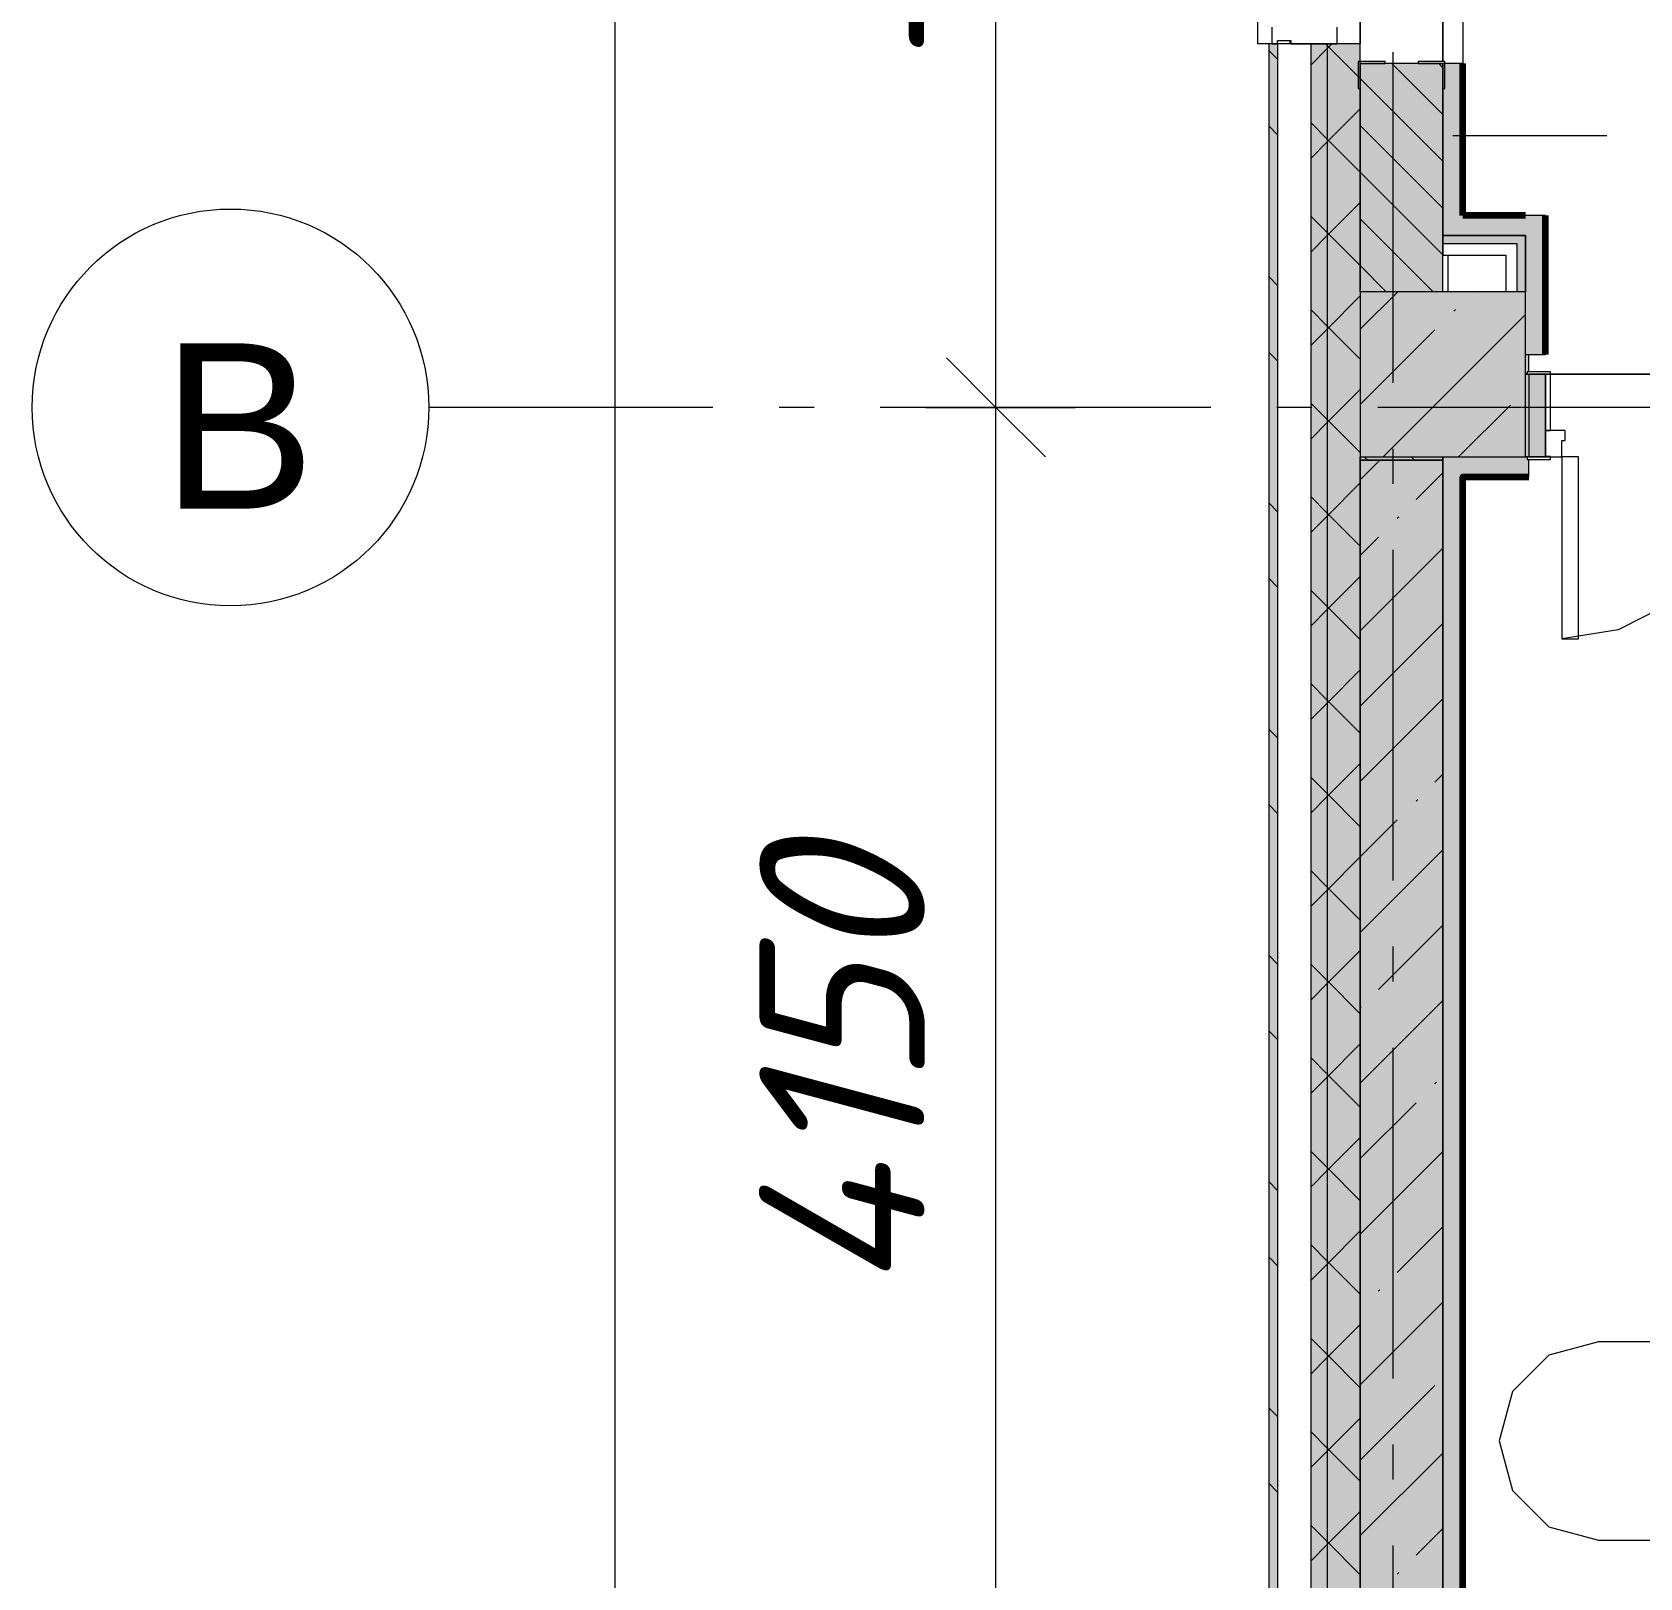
# Model space of a CAD drawing. Header units: millimetres. Extents: x -537608 to 253996, y -217170 to 186033.
# Drawn here: x -372379 to -367516, y -51941 to -47266 of the extents above; entities that cross this region are included whole.
import ezdxf

# ---------------------------------------------------------------- set-up
doc = ezdxf.new("R2010")
doc.units = ezdxf.units.MM
doc.layers.add('16) Лак 1.6м', color=160, linetype='Continuous', lineweight=90)
doc.layers.add('PDF _Геометрия', color=7, linetype='Continuous')
doc.layers.add('PDF _Текст', color=7, linetype='Continuous')
doc.layers.add('PDF _Сплошная заливка', color=7, linetype='Continuous', true_color=0xffffff)
doc.styles.add('PDF ArialMT', font='arial.ttf')
doc.styles.add('PDF ISOCPEUR Italic', font='isocpeui.ttf')

msp = doc.modelspace()

# ---------------------------------------------------------------- hatches: boundary and pattern name
at = {"layer": 'PDF _Сплошная заливка', "transparency": 33554559}
h = msp.add_hatch(color=256, dxfattribs=at)
h.paths.add_polyline_path([(-368638.3734, -56550.6701), (-368611.3754, -56550.6701), (-368611.3754, -47300.6435), (-368638.3734, -47300.6435), (-368638.3734, -56450.6697)], flags=0)
h.paths.add_polyline_path([(-368611.3754, -45600.6428), (-368611.3754, -42500.6661), (-368638.3734, -42500.6661), (-368638.3734, -45600.6428)], flags=0)
h.paths.add_polyline_path([(-368638.3734, -40800.6653), (-368611.3754, -40800.6653), (-368611.3754, -39350.6655), (-368638.3734, -39350.6655), (-368638.3734, -39616.9451)], flags=0)
h.paths.add_polyline_path([(-368638.3734, -37650.6648), (-368611.3754, -37650.6648), (-368611.3754, -36500.6663), (-368638.3734, -36500.6663), (-368638.3734, -36769.0084)], flags=0)
h.paths.add_polyline_path([(-368638.3734, -34800.6655), (-368611.3754, -34800.6655), (-368611.3754, -33500.6643), (-368638.3734, -33500.6643), (-368638.3734, -33921.0738)], flags=0)
h.paths.add_polyline_path([(-368638.3734, -31800.6634), (-368611.3754, -31800.6634), (-368611.3754, -30500.6644), (-368638.3734, -30500.6644), (-368638.3734, -31073.1392)], flags=0)
h.paths.add_polyline_path([(-368611.3754, -28800.6635), (-368611.3754, -27500.6645), (-368638.3734, -27500.6645), (-368638.3734, -28800.6635)], flags=0)
h.paths.add_polyline_path([(-368638.3734, -25800.6636), (-368611.3754, -25800.6636), (-368611.3754, -24500.6624), (-368638.3734, -24500.6624), (-368638.3734, -25377.2701)], flags=0)
h.paths.add_polyline_path([(-368638.3734, -22800.6616), (-368611.3754, -22800.6616), (-368611.3754, -21500.663), (-368638.3734, -21500.663), (-368638.3734, -22529.3344)], flags=0)
h.paths.add_polyline_path([(-368611.3754, -19800.6617), (-368611.3754, -18640.6622), (-368638.3734, -18640.6622), (-368638.3734, -19800.6617)], flags=0)
h.paths.add_polyline_path([(-368611.3754, -16800.6604), (-368611.3754, -15400.66), (-368638.3734, -15400.66), (-368638.3734, -16800.6604)], flags=0)
h.paths.add_polyline_path([(-368638.3734, -13700.6603), (-368611.3754, -13700.6603), (-368611.3754, -12500.6598), (-368638.3734, -12500.6598), (-368638.3734, -12561.5611)], flags=0)
h.paths.add_polyline_path([(-368638.3734, -10800.6587), (-368611.3754, -10800.6587), (-368611.3754, -9500.6585), (-368638.3734, -9500.6585), (-368638.3734, -9713.6267)], flags=0)
h.paths.add_polyline_path([(-368638.3734, -7800.6572), (-368611.3754, -7800.6572), (-368611.3754, -6373.658), (-368638.3734, -6373.658), (-368638.3734, -6865.691)], flags=0)
h = msp.add_hatch(color=256, dxfattribs=at)
h.paths.add_polyline_path([(-368511.375, -56400.6696), (-368461.3748, -56400.6696), (-368461.3748, -47300.6435), (-368511.375, -47300.6435), (-368511.375, -56300.6691)], flags=0)
h.paths.add_polyline_path([(-368461.3748, -45600.6428), (-368461.3748, -42500.6661), (-368511.375, -42500.6661), (-368511.375, -45600.6428)], flags=0)
h.paths.add_polyline_path([(-368461.3748, -40800.6653), (-368461.3748, -39350.6655), (-368511.375, -39350.6655), (-368511.375, -40800.6653)], flags=0)
h.paths.add_polyline_path([(-368461.3748, -37650.6648), (-368461.3748, -36500.6663), (-368511.375, -36500.6663), (-368511.375, -37650.6648)], flags=0)
h.paths.add_polyline_path([(-368461.3748, -34800.6655), (-368461.3748, -33500.6643), (-368511.375, -33500.6643), (-368511.375, -34800.6655)], flags=0)
h.paths.add_polyline_path([(-368461.3748, -31800.6634), (-368461.3748, -30500.6644), (-368511.375, -30500.6644), (-368511.375, -31800.6634)], flags=0)
h.paths.add_polyline_path([(-368461.3748, -28800.6635), (-368461.3748, -27500.6645), (-368511.375, -27500.6645), (-368511.375, -28800.6635)], flags=0)
h.paths.add_polyline_path([(-368461.3748, -25800.6636), (-368461.3748, -24500.6624), (-368511.375, -24500.6624), (-368511.375, -25800.6636)], flags=0)
h.paths.add_polyline_path([(-368511.375, -22800.6616), (-368461.3748, -22800.6616), (-368461.3748, -21500.663), (-368511.375, -21500.663), (-368511.375, -22529.3344)], flags=0)
h.paths.add_polyline_path([(-368511.375, -19800.6617), (-368461.3748, -19800.6617), (-368461.3748, -18640.6622), (-368511.375, -18640.6622), (-368511.375, -19681.3998)], flags=0)
h.paths.add_polyline_path([(-368511.375, -16800.6604), (-368461.3748, -16800.6604), (-368461.3748, -15400.66), (-368511.375, -15400.66), (-368511.375, -15409.4968)], flags=0)
h.paths.add_polyline_path([(-368511.375, -13700.6603), (-368461.3748, -13700.6603), (-368461.3748, -12500.6598), (-368511.375, -12500.6598), (-368511.375, -12561.5611)], flags=0)
h.paths.add_polyline_path([(-368511.375, -10800.6587), (-368461.3748, -10800.6587), (-368461.3748, -9500.6585), (-368511.375, -9500.6585), (-368511.375, -9713.6267)], flags=0)
h.paths.add_polyline_path([(-368511.375, -7800.6572), (-368461.3748, -7800.6572), (-368461.3748, -6500.6571), (-368511.375, -6500.6571), (-368511.375, -6865.691)], flags=0)
h = msp.add_hatch(color=256, dxfattribs=at)
h.paths.add_polyline_path([(-368361.3744, -56300.6691), (-368361.3744, -47300.6435), (-368461.3748, -47300.6435), (-368461.3748, -56300.6691)], flags=0)
h.paths.add_polyline_path([(-368361.3744, -45600.6428), (-368361.3744, -42500.6661), (-368461.3748, -42500.6661), (-368461.3748, -45600.6428)], flags=0)
h.paths.add_polyline_path([(-368361.3744, -40800.6653), (-368361.3744, -39350.6655), (-368461.3748, -39350.6655), (-368461.3748, -40800.6653)], flags=0)
h.paths.add_polyline_path([(-368361.3744, -37650.6648), (-368361.3744, -36500.6663), (-368461.3748, -36500.6663), (-368461.3748, -37650.6648)], flags=0)
h.paths.add_polyline_path([(-368361.3744, -34800.6655), (-368361.3744, -33500.6643), (-368461.3748, -33500.6643), (-368461.3748, -34800.6655)], flags=0)
h.paths.add_polyline_path([(-368361.3744, -31800.6634), (-368361.3744, -30500.6644), (-368461.3748, -30500.6644), (-368461.3748, -31800.6634)], flags=0)
h.paths.add_polyline_path([(-368361.3744, -28800.6635), (-368361.3744, -27500.6645), (-368461.3748, -27500.6645), (-368461.3748, -28800.6635)], flags=0)
h.paths.add_polyline_path([(-368361.3744, -25800.6636), (-368361.3744, -24500.6624), (-368461.3748, -24500.6624), (-368461.3748, -25800.6636)], flags=0)
h.paths.add_polyline_path([(-368461.3748, -22800.6616), (-368361.3744, -22800.6616), (-368361.3744, -21500.663), (-368461.3748, -21500.663), (-368461.3748, -22529.3344)], flags=0)
h.paths.add_polyline_path([(-368461.3748, -19800.6617), (-368361.3744, -19800.6617), (-368361.3744, -18640.6622), (-368461.3748, -18640.6622), (-368461.3748, -19681.3998)], flags=0)
h.paths.add_polyline_path([(-368361.3744, -16800.6604), (-368361.3744, -15400.66), (-368461.3748, -15400.66), (-368461.3748, -16800.6604)], flags=0)
h.paths.add_polyline_path([(-368461.3748, -13700.6603), (-368361.3744, -13700.6603), (-368361.3744, -12500.6598), (-368461.3748, -12500.6598), (-368461.3748, -12561.5611)], flags=0)
h.paths.add_polyline_path([(-368361.3744, -10800.6587), (-368361.3744, -9500.6585), (-368461.3748, -9500.6585), (-368461.3748, -10800.6587)], flags=0)
h.paths.add_polyline_path([(-368461.3748, -7800.6572), (-368361.3744, -7800.6572), (-368361.3744, -6550.6573), (-368461.3748, -6550.6573), (-368461.3748, -6865.691)], flags=0)
h = msp.add_hatch(color=256, dxfattribs=at)
h.paths.add_polyline_path([(-368361.3744, -48560.6688), (-368111.3732, -48560.6688), (-368111.3732, -48550.6683), (-368361.3744, -48550.6683)], flags=0)
h.paths.add_polyline_path([(-368361.3744, -48050.6683), (-368111.3732, -48050.6683), (-368111.3732, -47360.6679), (-368361.3744, -47360.6679)], flags=0)
h.paths.add_polyline_path([(-368361.3744, -45540.6679), (-368111.3732, -45540.6679), (-368111.3732, -44200.6669), (-368361.3744, -44200.6669), (-368361.3744, -45312.8143)], flags=0)
h.paths.add_polyline_path([(-368111.3732, -44165.6663), (-368111.3732, -42560.6668), (-368361.3744, -42560.6668), (-368361.3744, -44165.6663), (-368347.0787, -44165.6663)], flags=0)
h.paths.add_polyline_path([(-368361.3744, -40740.6668), (-368111.3732, -40740.6668), (-368111.3732, -39410.6663), (-368361.3744, -39410.6663), (-368361.3744, -39616.9451)], flags=0)
h.paths.add_polyline_path([(-368361.3744, -37590.6662), (-368111.3732, -37590.6662), (-368111.3732, -36560.6648), (-368361.3744, -36560.6648), (-368361.3744, -36769.0084)], flags=0)
h.paths.add_polyline_path([(-368361.3744, -34740.6648), (-368111.3732, -34740.6648), (-368111.3732, -33560.6649), (-368361.3744, -33560.6649), (-368361.3744, -33921.0738)], flags=0)
h.paths.add_polyline_path([(-368111.3732, -31740.6649), (-368111.3732, -30560.665), (-368361.3744, -30560.665), (-368361.3744, -31740.6649), (-368347.0787, -31740.6649)], flags=0)
h.paths.add_polyline_path([(-368111.3732, -28740.665), (-368111.3732, -27560.663), (-368361.3744, -27560.663), (-368361.3744, -28740.665), (-368347.0787, -28740.665)], flags=0)
h.paths.add_polyline_path([(-368111.3732, -25740.6629), (-368111.3732, -24560.6631), (-368361.3744, -24560.6631), (-368361.3744, -25740.6629), (-368347.0787, -25740.6629)], flags=0)
h.paths.add_polyline_path([(-368111.3732, -22740.662), (-368111.3732, -22150.6621), (-368361.3744, -22150.6621), (-368361.3744, -22740.662), (-368347.0787, -22740.662)], flags=0)
h.paths.add_polyline_path([(-368361.3744, -21650.6621), (-368111.3732, -21650.6621), (-368111.3732, -21560.6616), (-368361.3744, -21560.6616)], flags=0)
h.paths.add_polyline_path([(-368361.3744, -19740.6621), (-368111.3732, -19740.6621), (-368111.3732, -19150.661), (-368361.3744, -19150.661), (-368361.3744, -19681.3998)], flags=0)
h.paths.add_polyline_path([(-368111.3732, -18650.6605), (-368111.3732, -18560.6611), (-368361.3744, -18560.6611), (-368361.3744, -18650.6605), (-368323.2412, -18650.6605)], flags=0)
h.paths.add_polyline_path([(-368111.3732, -16740.6608), (-368111.3732, -16151.0078), (-368361.3744, -16151.0078), (-368361.3744, -16740.6608), (-368347.0787, -16740.6608)], flags=0)
h.paths.add_polyline_path([(-368111.3732, -15651.0081), (-368111.3732, -15520.6607), (-368361.3744, -15520.6607), (-368361.3744, -15651.0081), (-368314.1729, -15651.0081)], flags=0)
h.paths.add_polyline_path([(-368347.0787, -15485.6612), (-368111.3732, -15485.6612), (-368111.3732, -15460.6611), (-368361.3744, -15460.6611), (-368361.3744, -15485.6612)], flags=0)
h.paths.add_polyline_path([(-368347.0787, -13640.6599), (-368111.3732, -13640.6599), (-368111.3732, -12560.6594), (-368361.3744, -12561.5611), (-368361.3744, -13640.6599)], flags=0)
h.paths.add_polyline_path([(-368347.0787, -10740.6591), (-368111.3732, -10740.6591), (-368111.3732, -10035.6594), (-368361.3744, -10035.6594), (-368361.3744, -10740.6591)], flags=0)
h.paths.add_polyline_path([(-368361.3744, -10000.6582), (-368111.3732, -10000.6582), (-368111.3732, -9560.659), (-368361.3744, -9560.659), (-368361.3744, -9713.6267)], flags=0)
h.paths.add_polyline_path([(-368111.3732, -7740.6576), (-368111.3732, -7150.6582), (-368361.3744, -7150.6582), (-368361.3744, -7740.6576), (-368347.0787, -7740.6576)], flags=0)
at = {"layer": 'PDF _Сплошная заливка', "true_color": 0xff7d7d, "transparency": 33554559}
msp.add_hatch(color=11, dxfattribs=at).paths.add_polyline_path([(-367851.3739, -48240.6687), (-367801.3736, -48240.6687), (-367801.3736, -47820.6682), (-367861.3722, -47820.6682), (-367861.3722, -48240.6687)])
at = {"layer": 'PDF _Сплошная заливка', "true_color": 0x77b143, "transparency": 33554559}
for points in [[(-367886.3723, -47905.669), (-367861.3722, -47905.669), (-367861.3722, -47880.6688), (-368111.3732, -47880.6688), (-368111.3732, -47905.669)], [(-367886.3723, -48050.6683), (-367861.3722, -48050.6683), (-367861.3722, -47905.669), (-367886.3723, -47905.669), (-367886.3723, -47940.6674)]]:
    msp.add_hatch(color=75, dxfattribs=at).paths.add_polyline_path(points)
at = {"layer": 'PDF _Сплошная заливка', "transparency": 33554559}
for points in [[(-367861.3722, -48550.6683), (-367861.3722, -48050.6683), (-368361.3744, -48050.6683), (-368361.3744, -48550.6683), (-368347.0787, -48550.6683)], [(-368347.0787, -56300.6691), (-368111.3732, -56300.6691), (-368111.3732, -48560.6688), (-368361.3744, -48560.6688), (-368361.3744, -56300.6691)]]:
    msp.add_hatch(color=256, dxfattribs=at).paths.add_polyline_path(points)
at = {"layer": 'PDF _Сплошная заливка', "true_color": 0x93bf4f, "transparency": 33554559}
h = msp.add_hatch(color=73, dxfattribs=at)
h.paths.add_polyline_path([(-366196.372, -48300.6672), (-366001.3746, -48300.6672), (-366001.3746, -48240.6687), (-366201.3754, -48240.6687), (-366201.3754, -48292.669), (-366196.372, -48292.669), (-366196.372, -48299.1687)], flags=0)
h.paths.add_polyline_path([(-367856.3774, -48300.6672), (-367852.7087, -48292.669), (-367851.3739, -48292.669), (-367851.3739, -48240.6687), (-367861.3722, -48240.6687), (-367861.3722, -48300.6672)], flags=0)
at = {"layer": 'PDF _Сплошная заливка', "transparency": 33554559}
h = msp.add_hatch(color=256, dxfattribs=at)
h.paths.add_polyline_path([(-366196.372, -48550.6683), (-365751.3735, -48550.6683), (-365751.3735, -48300.6672), (-366201.3754, -48300.6672), (-366201.3754, -48550.6683)], flags=0)
h.paths.add_polyline_path([(-367856.3774, -48550.6683), (-367851.3739, -48550.6683), (-367851.3739, -48300.6672), (-367861.3722, -48300.6672), (-367861.3722, -48550.6683)], flags=0)
at = {"layer": 'PDF _Сплошная заливка', "true_color": 0x56bc34, "transparency": 33554559}
msp.add_hatch(color=85, dxfattribs=at).paths.add_polyline_path([(-368111.3732, -55990.6695), (-368051.3748, -55990.6695), (-368051.3748, -48550.6683), (-368111.3732, -48550.6683), (-368111.3732, -55280.5864)])
h = msp.add_hatch(color=85, dxfattribs=at)
h.paths.add_polyline_path([(-366196.372, -48610.669), (-366061.3731, -48610.669), (-366061.3731, -48550.6683), (-366196.372, -48550.6683), (-366196.372, -48558.6687), (-366201.3754, -48558.6687), (-366201.3754, -48610.669)], flags=0)
h.paths.add_polyline_path([(-367851.3739, -48610.669), (-367851.3739, -48558.6687), (-367856.3774, -48558.6687), (-367856.3774, -48550.6683), (-368051.3748, -48550.6683), (-368051.3748, -48610.669), (-367861.3722, -48610.669)], flags=0)

# ---------------------------------------------------------------- linework, layer by layer
at = {"layer": '16) Лак 1.6м'}
for p, q in [((-368051.3748, -47820.6682), (-368051.3748, -47360.6679)), ((-367861.3722, -47820.6682), (-368051.3748, -47820.6682)), ((-367801.3736, -48240.6687), (-367801.3736, -47820.6682))]:
    msp.add_line(p, q, dxfattribs=at)
msp.add_lwpolyline([(-366201.3754, -48610.669), (-366061.3731, -48610.669), (-366061.3731, -52710.6693), (-360671.3742, -52710.6693), (-360671.3742, -55730.6701), (-360973.3734, -55730.6701), (-360973.3734, -55990.6695), (-368051.3748, -55990.6695), (-368051.3748, -48610.669), (-367851.3739, -48610.669)], dxfattribs=at)
at = {"layer": 'PDF _Геометрия', "lineweight": 9}
for p, q in [((-370615.5866, -56440.6714), (-370615.5866, 31439.3502)), ((-369463.377, -48400.6676), (-369463.377, -45000.6682)), ((-368111.3732, -45546.6682), (-368111.3732, -47354.6677)), ((-368111.3732, -47354.6677), (-368111.3732, -45546.6682)), ((-368051.3748, -45540.6679), (-368051.3748, -47360.6679)), ((-368361.3744, -45600.6428), (-368361.3744, -47300.6435)), ((-368361.3744, -47300.6435), (-368361.3744, -45600.6428)), ((-368628.3752, -47250.6433), (-368628.3752, -47300.6435)), ((-368431.3712, -47300.6435), (-368431.3712, -47250.6433)), ((-368611.3754, -47300.6435), (-368638.3734, -47300.6435)), ((-368638.3734, -47300.6435), (-368638.3734, -56300.6691)), ((-368628.3752, -47300.6435), (-368611.3754, -47300.6435)), ((-368611.3754, -47300.6435), (-368611.3754, -47290.6431)), ((-368611.3754, -47290.6431), (-368571.3735, -47290.6431)), ((-368511.375, -47300.6435), (-368611.3754, -47300.6435)), ((-368611.3754, -47300.6435), (-368611.3754, -56300.6691)), ((-368571.3735, -47290.6431), (-368571.3735, -47300.6435)), ((-368571.3735, -47300.6435), (-368431.3712, -47300.6435)), ((-368461.3748, -47300.6435), (-368511.375, -47300.6435)), ((-368511.375, -47300.6435), (-368511.375, -56300.6691)), ((-368511.375, -47365.0578), (-368461.3748, -47315.0576)), ((-368461.3748, -47306.2262), (-368466.9552, -47300.6435)), ((-368461.3748, -47315.0576), (-368446.9586, -47300.6435)), ((-368361.3744, -47300.6435), (-368461.3748, -47300.6435)), ((-368461.3748, -47300.6435), (-368461.3748, -56300.6691)), ((-368361.3744, -47406.2266), (-368461.3748, -47306.2262)), ((-368361.3744, -48050.6683), (-368361.3744, -47300.6435)), ((-368111.3732, -47360.6679), (-368361.3744, -47360.6679)), ((-368361.3744, -47360.6679), (-368361.3744, -48050.6683)), ((-368111.3732, -47514.8044), (-368265.5076, -47360.6679)), ((-368111.3732, -47373.3833), (-368124.0929, -47360.6679)), ((-368111.3732, -47820.6682), (-368111.3732, -47360.6679)), ((-368051.3748, -47360.6679), (-368111.3732, -47360.6679)), ((-368111.3732, -47360.6679), (-368111.3732, -47820.6682)), ((-368111.3732, -47656.2255), (-368361.3744, -47406.2266)), ((-368461.3748, -47597.8998), (-368361.3744, -47497.8994)), ((-368461.3748, -47589.0684), (-368511.375, -47539.0682)), ((-368111.3732, -47797.6488), (-368361.3744, -47547.6477)), ((-368511.375, -47647.9), (-368461.3748, -47597.8998)), ((-368361.3744, -47689.0688), (-368461.3748, -47589.0684)), ((-368081.3697, -47578.4392), (-367615.2206, -47578.4392)), ((-368111.3732, -47939.0699), (-368361.3744, -47689.0688)), ((-368461.3748, -47880.7442), (-368361.3744, -47780.7438)), ((-368461.3748, -47871.9128), (-368511.375, -47821.9126)), ((-368141.196, -48050.6683), (-368361.3744, -47830.4899)), ((-368111.3732, -48050.6683), (-368111.3732, -47820.6682)), ((-368111.3732, -47820.6682), (-368111.3732, -47880.6688)), ((-367801.3736, -47820.6682), (-367861.3722, -47820.6682)), ((-368511.375, -47930.7423), (-368461.3748, -47880.7442)), ((-368361.3744, -47971.911), (-368461.3748, -47871.9128)), ((-368111.3732, -47880.6688), (-367861.3722, -47880.6688)), ((-367861.3722, -47880.6688), (-368111.3732, -47880.6688)), ((-368111.3732, -47880.6688), (-368111.3732, -47905.669)), ((-367861.3722, -47880.6688), (-367861.3722, -48050.6683)), ((-367861.3722, -47905.669), (-367861.3722, -47880.6688)), ((-368111.3732, -47905.669), (-368111.3732, -47940.6674)), ((-367886.3723, -47905.669), (-368111.3732, -47905.669)), ((-368111.3732, -47940.6674), (-367921.3707, -47940.6674)), ((-367921.3707, -47940.6674), (-367921.3707, -48050.6683)), ((-367886.3723, -47940.6674), (-367886.3723, -47905.669)), ((-367886.3723, -48050.6683), (-367886.3723, -47940.6674)), ((-367861.3722, -47940.6674), (-367861.3722, -47905.669)), ((-367861.3722, -48050.6683), (-367861.3722, -47940.6674)), ((-368282.6193, -48050.6683), (-368361.3744, -47971.911)), ((-368461.3748, -48163.5865), (-368361.3744, -48063.586)), ((-368361.3744, -48163.9675), (-368248.0773, -48050.6683)), ((-367861.3722, -48050.6683), (-368361.3744, -48050.6683)), ((-368361.3744, -48050.6683), (-368361.3744, -48550.6683)), ((-368021.285, -48051.9773), (-368019.976, -48050.6683)), ((-367861.3722, -48550.6683), (-367861.3722, -48050.6683)), ((-368461.3748, -48154.755), (-368511.375, -48104.7549)), ((-368291.877, -48550.6683), (-367861.3722, -48120.1635)), ((-368078.3125, -48109.0004), (-368073.5674, -48104.2596)), ((-368511.375, -48213.5867), (-368461.3748, -48163.5865)), ((-368361.3744, -48254.7554), (-368461.3748, -48154.755)), ((-368361.3744, -48392.0666), (-368135.3313, -48166.0257)), ((-367861.3722, -48240.6687), (-367851.3739, -48240.6687)), ((-367851.3739, -48240.6687), (-367801.3736, -48240.6687)), ((-367851.3739, -48292.669), (-367851.3739, -48240.6687)), ((-367856.3774, -48300.6672), (-367861.3722, -48300.6672)), ((-367861.3722, -48300.6672), (-367856.3774, -48300.6672)), ((-367786.3719, -48292.669), (-367856.3774, -48292.669)), ((-367856.3774, -48292.669), (-367856.3774, -48300.6672)), ((-367856.3774, -48300.6672), (-367786.3719, -48300.6672)), ((-367801.3736, -48300.6672), (-367851.3739, -48300.6672)), ((-367851.3739, -48300.6672), (-367851.3739, -48550.6683)), ((-367801.3736, -48550.6683), (-367801.3736, -48300.6672)), ((-367786.3719, -48300.6672), (-367801.3736, -48300.6672)), ((-367801.3736, -48300.6672), (-367801.3736, -48470.6688)), ((-367786.3719, -48300.6672), (-367786.3719, -48292.669)), ((-367786.3719, -48470.6688), (-367786.3719, -48300.6672)), ((-368461.3748, -48446.4287), (-368361.3744, -48346.4283)), ((-369675.5119, -48400.6676), (-369463.377, -48400.6676)), ((-369463.377, -52550.6703), (-369463.377, -48400.6676)), ((-369463.377, -48400.6676), (-369223.3829, -48400.6676)), ((-368461.3748, -48437.5973), (-368511.375, -48387.5971)), ((-368063.7758, -48550.6683), (-367907.2388, -48394.1248)), ((-368511.375, -48496.4289), (-368461.3748, -48446.4287)), ((-368361.3744, -48537.5977), (-368461.3748, -48437.5973)), ((-367741.3752, -48470.6688), (-367801.3736, -48470.6688)), ((-367801.3736, -48470.6688), (-367801.3736, -48550.6683)), ((-367801.3736, -48470.6688), (-367786.3719, -48470.6688)), ((-367741.3752, -48500.668), (-367741.3752, -48470.6688)), ((-367751.3734, -48550.6683), (-367751.3734, -48500.668)), ((-367751.3734, -48500.668), (-367741.3752, -48500.668)), ((-368361.3744, -56300.6691), (-368361.3744, -48550.6683)), ((-368361.3744, -48550.6683), (-368361.3744, -48560.6688)), ((-368361.3744, -48550.6683), (-367861.3722, -48550.6683)), ((-368361.3744, -48620.1635), (-368301.8753, -48560.6688)), ((-368111.3732, -48560.6688), (-368361.3744, -48560.6688)), ((-368361.3744, -48560.6688), (-368361.3744, -56300.6691)), ((-368361.3744, -48560.6688), (-368111.3732, -48560.6688)), ((-368338.3033, -48560.6688), (-368347.0787, -48551.8955)), ((-368196.88, -48560.6688), (-368206.8783, -48550.6683)), ((-368111.3732, -48560.6688), (-368111.3732, -48550.6683)), ((-368111.3732, -48550.6683), (-368111.3732, -55990.6695)), ((-368111.3732, -55990.6695), (-368111.3732, -48560.6688)), ((-367861.3722, -48550.6683), (-367856.3774, -48550.6683)), ((-367856.3774, -48550.6683), (-367861.3722, -48550.6683)), ((-367786.3719, -48550.6683), (-367856.3774, -48550.6683)), ((-367856.3774, -48550.6683), (-367856.3774, -48558.6687)), ((-367856.3774, -48558.6687), (-367786.3719, -48558.6687)), ((-367851.3739, -48550.6683), (-367801.3736, -48550.6683)), ((-367851.3739, -48610.669), (-367851.3739, -48558.6687)), ((-367786.3719, -48549.6672), (-367801.3736, -48549.6672)), ((-367801.3736, -48549.6672), (-367801.3736, -48550.6683)), ((-367801.3736, -48550.6683), (-367751.3734, -48550.6683)), ((-367801.3736, -48550.6683), (-367786.3719, -48550.6683)), ((-367786.3719, -48550.6683), (-367786.3719, -48549.6672)), ((-367786.3719, -48558.6687), (-367786.3719, -48550.6683)), ((-367701.3732, -48550.6683), (-367751.3734, -48550.6683)), ((-367751.3734, -48550.6683), (-367751.3734, -49100.6685)), ((-367701.3732, -49100.6685), (-367701.3732, -48550.6683)), ((-368461.3748, -48729.2709), (-368361.3744, -48629.2705)), ((-368192.3588, -48679.2471), (-368111.3732, -48598.2637)), ((-368051.3748, -55990.6695), (-368051.3748, -48610.669)), ((-368051.3748, -48610.669), (-367851.3739, -48610.669)), ((-368461.3748, -48720.4395), (-368511.375, -48670.4393)), ((-368361.3744, -48820.4399), (-368461.3748, -48720.4395)), ((-368511.375, -48779.2712), (-368461.3748, -48729.2709)), ((-368249.3862, -48736.2724), (-368244.6412, -48731.5315)), ((-368361.3744, -48848.2625), (-368306.4051, -48793.2977)), ((-368361.3744, -49076.3616), (-368111.3732, -48826.3605)), ((-368461.3748, -49012.1153), (-368361.3744, -48912.1149)), ((-368461.3748, -49003.2839), (-368511.375, -48953.2837)), ((-368511.375, -49062.1134), (-368461.3748, -49012.1153)), ((-368361.3744, -49103.2822), (-368461.3748, -49003.2839)), ((-367428.0944, -48995.628), (-367581.4107, -49073.7501)), ((-368361.3744, -49304.4607), (-368111.3732, -49054.4596)), ((-367581.4107, -49073.7501), (-367751.3734, -49100.6685)), ((-367751.3734, -49100.6685), (-367701.3732, -49100.6685)), ((-368461.3748, -49294.9576), (-368361.3744, -49194.9571)), ((-368461.3748, -49286.1261), (-368511.375, -49236.1259)), ((-368511.375, -49344.9578), (-368461.3748, -49294.9576)), ((-368361.3744, -49386.1266), (-368461.3748, -49286.1261)), ((-368361.3744, -49532.5576), (-368111.3732, -49282.5587)), ((-368461.3748, -49577.7998), (-368361.3744, -49477.7993)), ((-368461.3748, -49568.9684), (-368511.375, -49518.9682)), ((-368135.3313, -49534.618), (-368111.3732, -49510.6578)), ((-368511.375, -49627.8), (-368461.3748, -49577.7998)), ((-368361.3744, -49668.9688), (-368461.3748, -49568.9684)), ((-368192.3588, -49591.6411), (-368187.6137, -49586.9003)), ((-368361.3744, -49760.6566), (-368249.3862, -49648.6665)), ((-368361.3744, -49988.7536), (-368111.3732, -49738.7546)), ((-368461.3748, -49860.6442), (-368361.3744, -49760.6416)), ((-368461.3748, -49851.8128), (-368511.375, -49801.8125)), ((-368511.375, -49910.6444), (-368461.3748, -49860.6442)), ((-368361.3744, -49951.8132), (-368461.3748, -49851.8128)), ((-368306.4051, -50161.8898), (-368111.3732, -49966.8537)), ((-368461.3748, -50134.655), (-368511.375, -50084.6548)), ((-368461.3748, -50143.4864), (-368361.3744, -50043.486)), ((-368361.3744, -50234.6554), (-368461.3748, -50134.655)), ((-368511.375, -50193.4866), (-368461.3748, -50143.4864)), ((-368361.3744, -50444.9517), (-368111.3732, -50194.9506)), ((-368361.3744, -50216.8548), (-368358.6875, -50214.1722)), ((-368461.3748, -50426.3286), (-368361.3744, -50326.3282)), ((-368461.3748, -50417.4972), (-368511.375, -50367.497)), ((-368511.375, -50476.3289), (-368461.3748, -50426.3286)), ((-368361.3744, -50517.4977), (-368461.3748, -50417.4972)), ((-368135.3313, -50447.0099), (-368130.5948, -50442.2691)), ((-368361.3744, -50673.0529), (-368192.3588, -50504.0374)), ((-368461.3748, -50709.1709), (-368361.3744, -50609.1704)), ((-368461.3748, -50700.3395), (-368511.375, -50650.3392)), ((-368361.3744, -50901.1498), (-368111.3732, -50651.1488)), ((-368511.375, -50759.1711), (-368461.3748, -50709.1709)), ((-368361.3744, -50800.3399), (-368461.3748, -50700.3395)), ((-368461.3748, -50992.0131), (-368361.3744, -50892.0126)), ((-368249.3862, -51017.2586), (-368111.3732, -50879.2499)), ((-368461.3748, -50983.1817), (-368511.375, -50933.1815)), ((-368511.375, -51042.0133), (-368461.3748, -50992.0131)), ((-368361.3744, -51083.1821), (-368461.3748, -50983.1817)), ((-368361.3744, -51357.348), (-368111.3732, -51107.3469)), ((-368306.4051, -51074.2818), (-368301.6686, -51069.541)), ((-368461.3748, -51274.8553), (-368361.3744, -51174.8549)), ((-368461.3748, -51266.0239), (-368511.375, -51216.0237)), ((-368511.375, -51324.8556), (-368461.3748, -51274.8553)), ((-368361.3744, -51366.0244), (-368461.3748, -51266.0239)), ((-368361.3744, -51585.4448), (-368135.3313, -51359.4062)), ((-368461.3748, -51548.8661), (-368511.375, -51498.8702)), ((-368461.3748, -51557.6976), (-368361.3744, -51457.7014)), ((-368511.375, -51607.6978), (-368461.3748, -51557.6976)), ((-368361.3744, -51648.8666), (-368461.3748, -51548.8661)), ((-368361.3744, -51813.5417), (-368111.3732, -51563.545)), ((-368461.3748, -51840.5441), (-368361.3744, -51740.5437)), ((-368461.3748, -51831.7127), (-368511.375, -51781.7125)), ((-368361.3744, -51931.7088), (-368461.3748, -51831.7127)), ((-368192.3588, -51872.6275), (-368111.3732, -51791.6419)), ((-368511.375, -51890.54), (-368461.3748, -51840.5441)), ((-368249.3862, -51929.6506), (-368244.6412, -51924.9098))]:
    msp.add_line(p, q, dxfattribs=at)
at = {"layer": 'PDF _Геометрия', "color": 253, "lineweight": 9, "true_color": 0xaaaaaa}
for p, q in [((-368671.374, -47300.6435), (-368671.374, -45600.6428)), ((-368638.3734, -47300.6435), (-368671.374, -47300.6435)), ((-368573.3715, -47300.6435), (-368573.3715, -47290.6431)), ((-368261.3739, -48326.0915), (-368261.3739, -47326.0915)), ((-370319.3916, -48400.6676), (-371178.696, -48400.6676)), ((-370013.5602, -48400.6676), (-370119.3908, -48400.6676)), ((-368813.5551, -48400.6676), (-369813.5593, -48400.6676)), ((-368507.7236, -48400.6676), (-368613.5542, -48400.6676)), ((-367307.7271, -48400.6676), (-368307.7227, -48400.6676)), ((-368261.3739, -48631.9251), (-368261.3739, -48526.0923)), ((-368261.3739, -49831.9259), (-368261.3739, -48831.9259)), ((-368261.3739, -50137.7595), (-368261.3739, -50031.9246)), ((-368261.3739, -51337.7604), (-368261.3739, -50337.7604)), ((-367640.7288, -51227.1545), (-367790.7295, -51267.3458)), ((-366440.7237, -51227.1545), (-367640.7288, -51227.1545)), ((-367790.7295, -51267.3458), (-367900.5301, -51377.1552)), ((-367900.5301, -51377.1552), (-367940.7301, -51527.1558)), ((-368261.3739, -51643.5919), (-368261.3739, -51537.7569)), ((-367940.7301, -51527.1558), (-367900.5301, -51677.1564)), ((-367900.5301, -51677.1564), (-367790.7295, -51786.9614)), ((-367790.7295, -51786.9614), (-367640.7288, -51827.1528)), ((-367640.7288, -51827.1528), (-366440.7237, -51827.1528)), ((-368261.3739, -52843.5926), (-368261.3739, -51843.5927))]:
    msp.add_line(p, q, dxfattribs=at)
at = {"layer": 'PDF _Геометрия', "color": 8, "lineweight": 9, "true_color": 0x787878}
for p, q in [((-368611.3754, -47347.8385), (-368638.3734, -47320.8383)), ((-368611.3754, -47575.9375), (-368638.3734, -47548.9373)), ((-368611.3754, -48032.1335), (-368638.3734, -48005.1333)), ((-368611.3754, -48260.2326), (-368638.3734, -48233.2324)), ((-368611.3754, -48716.4285), (-368638.3734, -48689.4305)), ((-368611.3754, -48944.5276), (-368638.3734, -48917.5274)), ((-368611.3754, -49400.7258), (-368638.3734, -49373.7256)), ((-368611.3754, -49628.8248), (-368638.3734, -49601.8246)), ((-368611.3754, -50085.0208), (-368638.3734, -50058.0227)), ((-368611.3754, -50313.1177), (-368638.3734, -50286.1197)), ((-368611.3754, -50769.3158), (-368638.3734, -50742.3177)), ((-368611.3754, -50997.417), (-368638.3734, -50970.4147)), ((-368611.3754, -51453.6109), (-368638.3734, -51426.6128)), ((-368611.3754, -51681.7121), (-368638.3734, -51654.7097))]:
    msp.add_line(p, q, dxfattribs=at)
at = {"layer": 'PDF _Геометрия', "color": 253, "lineweight": 20, "true_color": 0xaaaaaa}
for p, q in [((-368286.374, -47354.6677), (-368367.3768, -47354.6677)), ((-368367.3768, -47354.6677), (-368367.3768, -47435.6683)), ((-368361.3744, -47435.6683), (-368361.3744, -47360.6679)), ((-368361.3744, -47360.6679), (-368286.374, -47360.6679)), ((-368286.374, -47360.6679), (-368286.374, -47354.6677)), ((-368105.3708, -47354.6677), (-368186.3736, -47354.6677)), ((-368186.3736, -47354.6677), (-368186.3736, -47360.6679)), ((-368186.3736, -47360.6679), (-368111.3732, -47360.6679)), ((-368111.3732, -47360.6679), (-368111.3732, -47435.6683)), ((-368105.3708, -47435.6683), (-368105.3708, -47354.6677)), ((-368367.3768, -47435.6683), (-368361.3744, -47435.6683)), ((-368111.3732, -47435.6683), (-368105.3708, -47435.6683))]:
    msp.add_line(p, q, dxfattribs=at)
at = {"layer": 'PDF _Геометрия', "color": 9, "lineweight": 9, "true_color": 0xc0c0c0}
for p, q in [((-368096.3715, -47940.6674), (-368096.3715, -48050.6683)), ((-366266.3689, -48300.6672), (-367786.3719, -48300.6672)), ((-367786.3719, -48300.6672), (-366266.3689, -48300.6672))]:
    msp.add_line(p, q, dxfattribs=at)
at = {"layer": 'PDF _Геометрия', "lineweight": 20}
for p, q in [((-369613.3776, -48250.6692), (-369463.377, -48400.6676)), ((-369463.377, -48400.6676), (-369313.385, -48550.6683))]:
    msp.add_line(p, q, dxfattribs=at)
msp.add_circle((-371778.6982, -48400.6672), 599.9999, dxfattribs=at)
at = {"layer": 'PDF _Сплошная заливка', "color": 11, "lineweight": 35, "true_color": 0xff7d7d, "transparency": 33554559}
for points in [[(-368051.3748, -47820.6682), (-368051.3748, -47360.6679), (-368111.3732, -47820.6682), (-368111.3732, -47360.6679)], [(-367861.3722, -47880.6688), (-367861.3722, -47820.6682), (-368111.3732, -47880.6688), (-368111.3732, -47820.6682)]]:
    msp.add_solid(points, dxfattribs=at)
at = {"layer": 'PDF _Сплошная заливка', "color": 7, "lineweight": 35, "true_color": 0xf4f4f4, "transparency": 33554559}
msp.add_solid([(-367851.3739, -48550.6683), (-367801.3736, -48550.6683), (-367851.3739, -48300.6672), (-367801.3736, -48300.6672)], dxfattribs=at)

# ---------------------------------------------------------------- texts
at = {"layer": 'PDF _Текст', "char_height": 500, "attachment_point": 4, "rotation": 90, "style": 'PDF ISOCPEUR Italic'}
for s, insert in [('3 ', (-369928.8974, -47351.886)), ('4150', (-369928.8974, -51079.0054))]:
    msp.add_mtext(s, dxfattribs=dict(at, insert=insert))
at = {"layer": 'PDF _Текст', "insert": (-371987.7333, -48456.9911), "char_height": 500, "attachment_point": 4, "style": 'PDF ArialMT'}
msp.add_mtext('В', dxfattribs=at)

doc.saveas('drawing.dxf')
